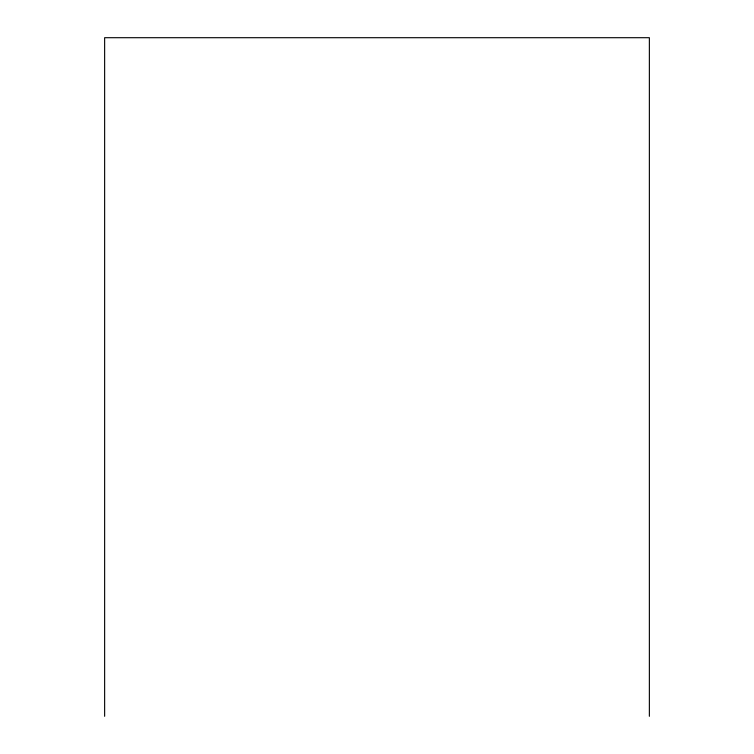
<?xml version="1.0" encoding="UTF-8"?>
<svg xmlns="http://www.w3.org/2000/svg" width="754" height="754" viewBox="0 0 754 754"><rect width="100%" height="100%" fill="white"/><g stroke="black" fill="none" stroke-linecap="round" stroke-linejoin="round"><path stroke-width="1.13" d="M649.364 716.3L649.364 37.7L104.636 37.7L104.636 716.3"/></g></svg>
